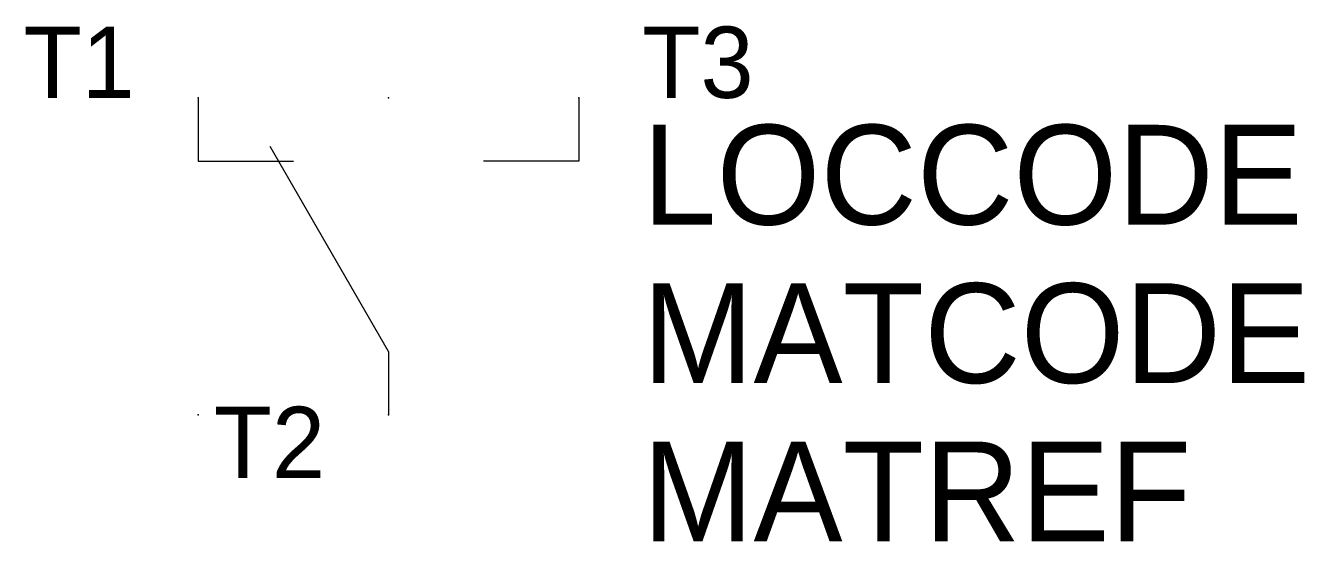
# Model space of a CAD drawing. Extents: x -11.4 to 28.9, y -9 to 7.3.
import ezdxf
from ezdxf.enums import TextEntityAlignment as Align

# ---------------------------------------------------------------- set-up
doc = ezdxf.new("R2010")
doc.units = 0
doc.layers.get('0').update_dxf_attribs({"linetype": 'CONTINUOUS'})
doc.layers.add('C', color=6, linetype='CONTINUOUS')
doc.layers.add('T2', color=1, linetype='CONTINUOUS')

msp = doc.modelspace()

# ---------------------------------------------------------------- linework, layer by layer
at = {"color": 0}
for p, q in [((-6, 5), (-6, 3)), ((6, 5), (6, 3)), ((0, -3), (-3.732, 3.464)), ((-6, 3), (-3, 3)), ((6, 3), (3, 3)), ((0, -3), (0, -5))]:
    msp.add_line(p, q, dxfattribs=at)
at = {"layer": 'C', "color": 0, "linetype": 'CONTINUOUS'}
for p in [(-6, 5), (0, 5), (6, 5), (-6, -5), (0, -5)]:
    msp.add_point(p, dxfattribs=at)

# ---------------------------------------------------------------- texts
at = {"color": 0, "linetype": 'CONTINUOUS'}
for tag, p in [('LOCCODE', (8, 1)), ('MATCODE', (8, -4)), ('MATREF', (8, -9))]:
    msp.add_attdef(tag, p, '', height=3.15, dxfattribs=at)
at = {"layer": 'T2', "color": 0, "linetype": 'CONTINUOUS'}
msp.add_attdef('T3', (8, 5), '', height=2.25, dxfattribs=at)
for tag, p in [('T1', (-8, 5)), ('T2', (-2, -7))]:
    msp.add_attdef(tag, text='', height=2.25, dxfattribs=at).set_placement(p, align=Align.RIGHT)

doc.saveas('drawing.dxf')
